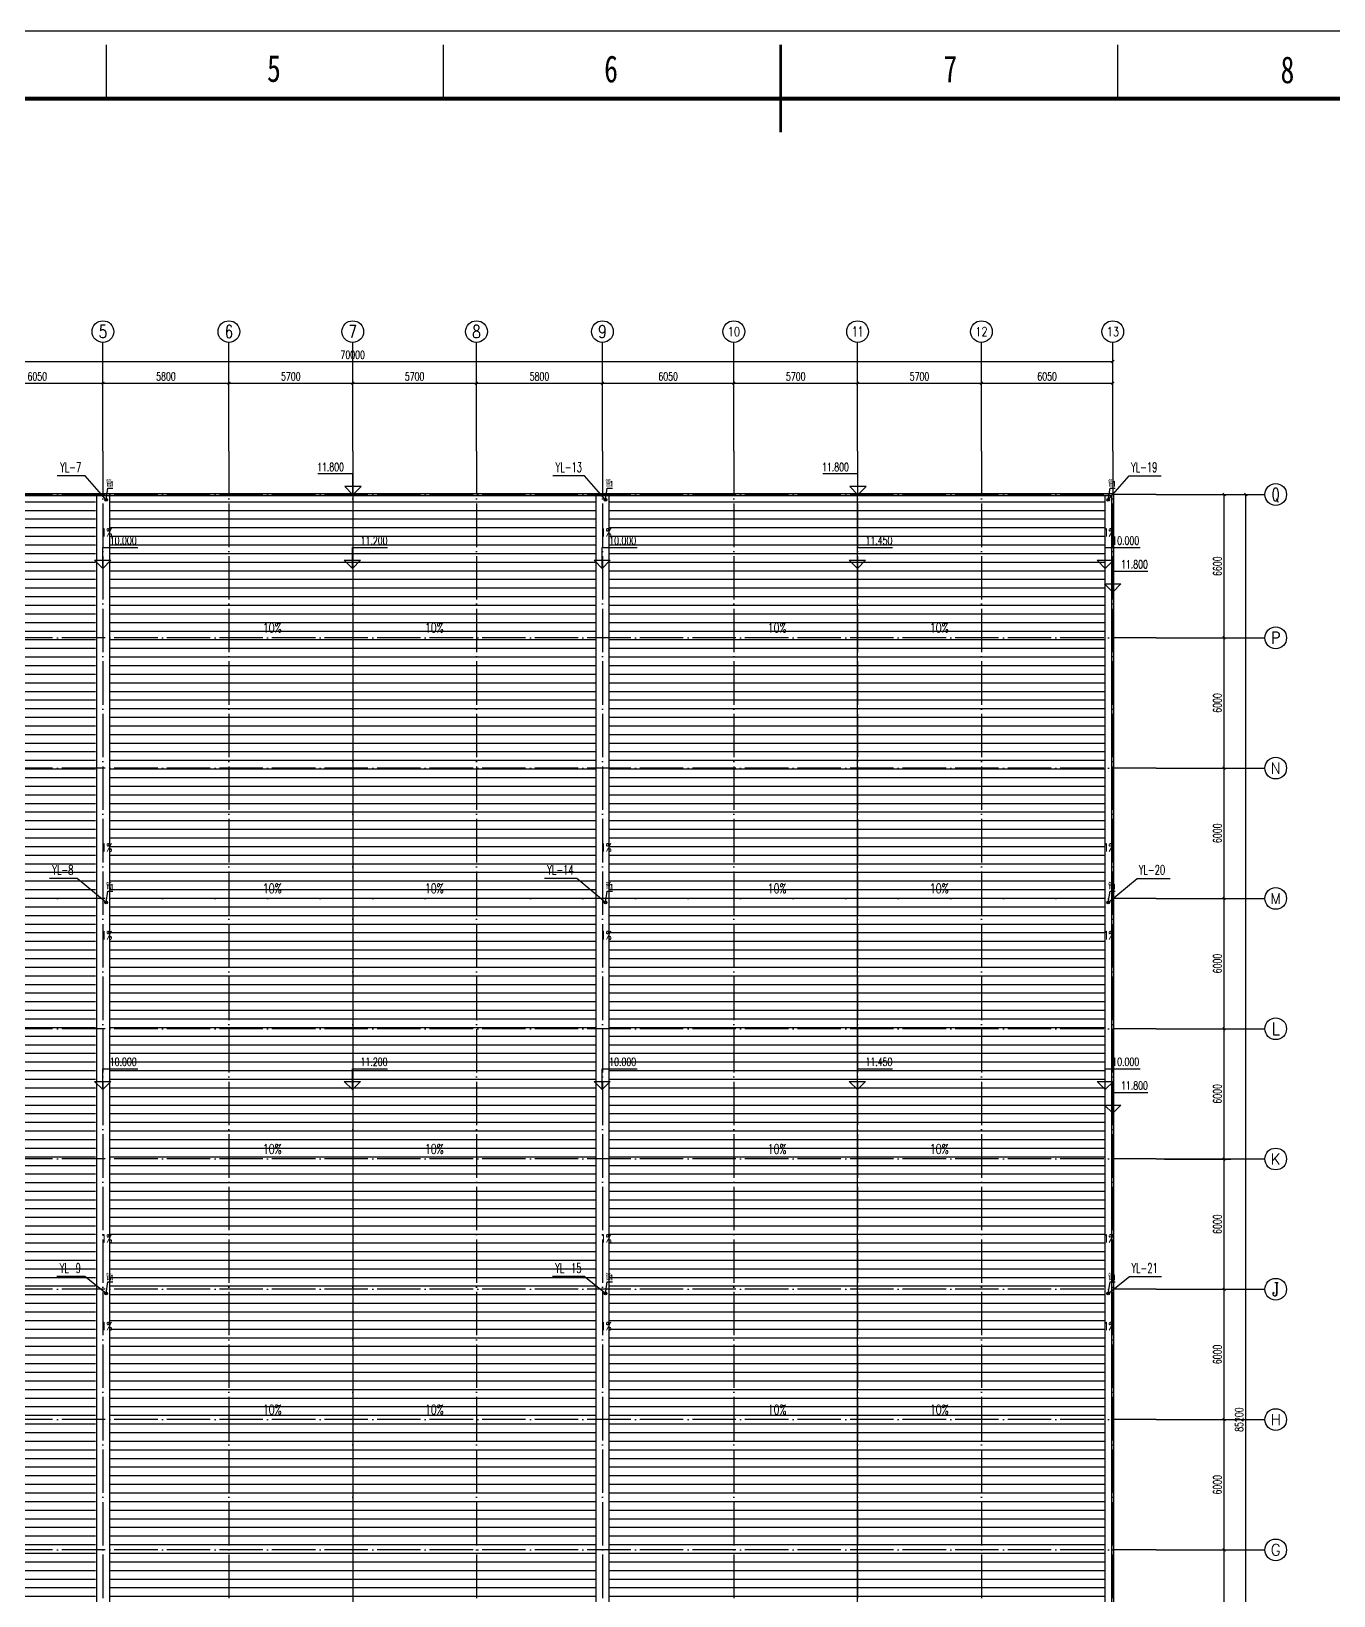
# Model space of a CAD drawing. Extents: x 7651907 to 8255021, y -2490714 to -1144618.
# Drawn here: x 7893664 to 7953636, y -2430809 to -2358767 of the extents above; entities that cross this region are included whole.
import ezdxf
from ezdxf.enums import TextEntityAlignment as Align

# ---------------------------------------------------------------- set-up
doc = ezdxf.new("R2010")
doc.units = 0
doc.header["$LTSCALE"] = 1000
doc.linetypes.add('DOTE', pattern=[2.42, 2, -0.2, 0.02, -0.2])
doc.layers.get('0').update_dxf_attribs({"linetype": 'CONTINUOUS'})
doc.layers.get('Defpoints').update_dxf_attribs({"linetype": 'CONTINUOUS'})
for name, color, linetype in [('001-墙体', 30, 'CONTINUOUS'), ('001-文字', 11, 'CONTINUOUS'), ('001-标注3', 3, 'CONTINUOUS'), ('AXIS', 3, 'CONTINUOUS'), ('AXIS_TEXT', 7, 'CONTINUOUS'), ('DIM_ELEV', 3, 'CONTINUOUS'), ('DIM_SYMB', 3, 'CONTINUOUS'), ('DIM_雨水', 3, 'CONTINUOUS'), ('DOTE', 8, 'DOTE'), ('PUB_HATCH', 8, 'CONTINUOUS'), ('PUB_TEXT', 7, 'CONTINUOUS'), ('TWT_TEXT', 7, 'CONTINUOUS'), ('VPIPE-雨水', 4, 'TG_Y')]:
    doc.layers.add(name, color=color, linetype=linetype)
doc.styles.add('_TCH_AXIS', font='COMPLEX', dxfattribs={"bigfont": 'GBCBIG'})
doc.styles.add('_TCH_DIM', font='SIMPLEX', dxfattribs={"bigfont": 'GBCBIG'})
doc.styles.add('_TCH_DIM_T3', font='SIMPLEX', dxfattribs={"width": 0.705882, "bigfont": 'GBCBIG'})
doc.styles.add('_TWT_SERIAL', font='COMPLEX', dxfattribs={"width": 0.8, "height": 3.5, "bigfont": 'HZTXT'})
doc.styles.add('COMPLEX', font='COMPLEX')
doc.styles.add('TG_LINETYPE', font='SIMPLEX', dxfattribs={"width": 0.8, "height": 3, "bigfont": 'HZTXT'})
doc.styles.add('图框字体', font='simhei.ttf')
doc.linetypes.add('TG_Y', pattern='A,2,-0.3,["Y",TG_LINETYPE,S=0.1,R=0,X=-0.23,Y=-0.15],0', length=2.3)
doc.dimstyles.new('_TCH_ARCH&&125', dxfattribs={"dimtxt": 371.875, "dimasz": 125, "dimexe": 312.5, "dimexo": 375, "dimgap": 125, "dimtad": 1, "dimdec": 0, "dimzin": 0, "dimdsep": 46, "dimtxsty": '_TCH_DIM_T3', "dimblk": 'ARCHTICK', "dimcen": 0.09, "dimclrt": 7, "dimazin": 2, "dimtfac": 1, "dimtdec": 0, "dimtix": 1, "dimtmove": 2, "dimatfit": 3, "dimfxl": 0, "dimtolj": 1, "dimtzin": 0, "dimarcsym": 0})
pattern_1 = [(180, (498745.12, 319906.42), (-9e-14, -396.875), [])]
pattern_2 = [(180, (510795.12, 319906.42), (-9e-14, -396.875), [])]
pattern_3 = [(45, (0, 53.85), (-106.0660596, 106.0660596), []), (45, (52.16, 0), (-106.0660596, 106.0660596), [59.21055, -33.8346])]

# ---------------------------------------------------------------- blocks, each defined once
blk = doc.blocks.new('gdsgsgsg')
at = {"layer": '001-标注3'}
for p, q in [((7725398, -1298843), (7725477, -1298311)), ((7725477, -1298311), (7725712, -1298311)), ((7725398, -1317393), (7725477, -1316861)), ((7725477, -1316861), (7725712, -1316861)), ((7725398, -1335393), (7725477, -1334861)), ((7725477, -1334861), (7725712, -1334861))]:
    blk.add_line(p, q, dxfattribs=at)
at = {"layer": '001-标注3', "const_width": 10.7}
for points in [[(7725398, -1298849, 1), (7725399, -1298838, 1)], [(7725398, -1317399, 1), (7725399, -1317388, 1)], [(7725398, -1335399, 1), (7725399, -1335388, 1)]]:
    blk.add_lwpolyline(points, format="xyb", close=True, dxfattribs=at)
at = {"layer": 'DIM_SYMB'}
for points in [[(7725398, -1300161, 0, 0, 0), (7725398, -1299433, 100, 0, 0), (7725398, -1299058, 0, 0, 0)], [(7725399, -1315044, 0, 0, 0), (7725399, -1315772, 100, 0, 0), (7725399, -1316147, 0, 0, 0)], [(7725398, -1318711, 0, 0, 0), (7725398, -1317983, 100, 0, 0), (7725398, -1317608, 0, 0, 0)], [(7725399, -1333044, 0, 0, 0), (7725399, -1333772, 100, 0, 0), (7725399, -1334147, 0, 0, 0)], [(7725398, -1336711, 0, 0, 0), (7725398, -1335983, 100, 0, 0), (7725398, -1335608, 0, 0, 0)]]:
    blk.add_lwpolyline(points, format="xyseb", dxfattribs=at)
at = {"layer": 'VPIPE-雨水'}
for centre in [(7725398, -1298838), (7725398, -1317388), (7725398, -1335388)]:
    blk.add_circle(centre, 50, dxfattribs=at)
at = {"layer": '001-文字', "style": '_TCH_DIM'}
for p in [(7725392, -1298227), (7725392, -1316777), (7725392, -1334777)]:
    blk.add_text('管', height=270, dxfattribs=at).set_placement(p)
at = {"layer": '001-文字', "style": '_TCH_DIM', "width": 0.705882}
for p in [(7725588, -1298227), (7725588, -1316777), (7725588, -1334777)]:
    blk.add_text('1', height=238, dxfattribs=at).set_placement(p)
at = {"layer": 'PUB_TEXT', "style": '_TCH_DIM', "width": 0.705882}
for p in [(7725185, -1300533), (7725187, -1315044), (7725185, -1319083), (7725187, -1333044), (7725185, -1337083)]:
    blk.add_text('1%', height=371.9, dxfattribs=at).set_placement(p)
blk = doc.blocks.new('_AXISO')
blk.add_circle((0, 0), 0.5)
at = {"layer": 'AXIS_TEXT', "style": 'COMPLEX', "width": 1.041667}
blk.add_attdef('A', text='', height=0.56, dxfattribs=at).set_placement((-0.25, -0.28), (0.25, -0.28), align=Align.FIT)
blk = doc.blocks.new('_ArchTick')
at = {"color": 0, "linetype": 'ByBlock', "const_width": 0.4}
blk.add_lwpolyline([(-0.5, -0.5), (0.5, 0.5)], dxfattribs=at)
blk = doc.blocks.new('*D581')
at = {"layer": 'AXIS', "color": 0, "lineweight": -2}
for p, q in [((8223951, -976317), (8223951, -972254)), ((8223951, -972567), (8293951, -972567)), ((8293951, -976317), (8293951, -972254))]:
    blk.add_line(p, q, dxfattribs=at)
at = {"layer": 'Defpoints', "color": 0}
for p in [(8293951, -972567), (8223951, -976692), (8293951, -976692)]:
    blk.add_point(p, dxfattribs=at)
at = {"layer": 'AXIS', "color": 0, "lineweight": -2, "xscale": 125, "yscale": 125, "zscale": 125, "rotation": 180}
blk.add_blockref('_ArchTick', (8223951, -972567), dxfattribs=at)
at = {"layer": 'AXIS', "color": 0, "lineweight": -2, "xscale": 125, "yscale": 125, "zscale": 125}
blk.add_blockref('_ArchTick', (8293951, -972567), dxfattribs=at)
at = {"layer": 'AXIS', "color": 7, "insert": (8258951, -972256), "char_height": 371.9, "attachment_point": 5, "style": '_TCH_DIM_T3'}
blk.add_mtext('\\A1;70000', dxfattribs=at)
blk = doc.blocks.new('*D585')
at = {"layer": 'AXIS', "color": 0, "lineweight": -2}
for p, q in [((8241401, -976317), (8241401, -973254)), ((8247451, -976317), (8247451, -973254)), ((8241401, -973567), (8247451, -973567))]:
    blk.add_line(p, q, dxfattribs=at)
at = {"layer": 'Defpoints', "color": 0}
for p in [(8247451, -973567), (8241401, -976692), (8247451, -976692)]:
    blk.add_point(p, dxfattribs=at)
at = {"layer": 'AXIS', "color": 0, "lineweight": -2, "xscale": 125, "yscale": 125, "zscale": 125, "rotation": 180}
blk.add_blockref('_ArchTick', (8241401, -973567), dxfattribs=at)
at = {"layer": 'AXIS', "color": 0, "lineweight": -2, "xscale": 125, "yscale": 125, "zscale": 125}
blk.add_blockref('_ArchTick', (8247451, -973567), dxfattribs=at)
at = {"layer": 'AXIS', "color": 7, "insert": (8244426, -973256), "char_height": 371.9, "attachment_point": 5, "style": '_TCH_DIM_T3'}
blk.add_mtext('\\A1;6050', dxfattribs=at)
blk = doc.blocks.new('*D586')
at = {"layer": 'AXIS', "color": 0, "lineweight": -2}
for p, q in [((8247451, -976317), (8247451, -973254)), ((8253251, -976317), (8253251, -973254)), ((8247451, -973567), (8253251, -973567))]:
    blk.add_line(p, q, dxfattribs=at)
at = {"layer": 'Defpoints', "color": 0}
for p in [(8253251, -973567), (8247451, -976692), (8253251, -976692)]:
    blk.add_point(p, dxfattribs=at)
at = {"layer": 'AXIS', "color": 0, "lineweight": -2, "xscale": 125, "yscale": 125, "zscale": 125, "rotation": 180}
blk.add_blockref('_ArchTick', (8247451, -973567), dxfattribs=at)
at = {"layer": 'AXIS', "color": 0, "lineweight": -2, "xscale": 125, "yscale": 125, "zscale": 125}
blk.add_blockref('_ArchTick', (8253251, -973567), dxfattribs=at)
at = {"layer": 'AXIS', "color": 7, "insert": (8250351, -973256), "char_height": 371.9, "attachment_point": 5, "style": '_TCH_DIM_T3'}
blk.add_mtext('\\A1;5800', dxfattribs=at)
blk = doc.blocks.new('*D587')
at = {"layer": 'AXIS', "color": 0, "lineweight": -2}
for p, q in [((8253251, -976317), (8253251, -973254)), ((8258951, -976317), (8258951, -973254)), ((8253251, -973567), (8258951, -973567))]:
    blk.add_line(p, q, dxfattribs=at)
at = {"layer": 'Defpoints', "color": 0}
for p in [(8258951, -973567), (8253251, -976692), (8258951, -976692)]:
    blk.add_point(p, dxfattribs=at)
at = {"layer": 'AXIS', "color": 0, "lineweight": -2, "xscale": 125, "yscale": 125, "zscale": 125, "rotation": 180}
blk.add_blockref('_ArchTick', (8253251, -973567), dxfattribs=at)
at = {"layer": 'AXIS', "color": 0, "lineweight": -2, "xscale": 125, "yscale": 125, "zscale": 125}
blk.add_blockref('_ArchTick', (8258951, -973567), dxfattribs=at)
at = {"layer": 'AXIS', "color": 7, "insert": (8256101, -973256), "char_height": 371.9, "attachment_point": 5, "style": '_TCH_DIM_T3'}
blk.add_mtext('\\A1;5700', dxfattribs=at)
blk = doc.blocks.new('*D588')
at = {"layer": 'AXIS', "color": 0, "lineweight": -2}
for p, q in [((8258951, -976317), (8258951, -973254)), ((8264651, -976317), (8264651, -973254)), ((8258951, -973567), (8264651, -973567))]:
    blk.add_line(p, q, dxfattribs=at)
at = {"layer": 'Defpoints', "color": 0}
for p in [(8264651, -973567), (8258951, -976692), (8264651, -976692)]:
    blk.add_point(p, dxfattribs=at)
at = {"layer": 'AXIS', "color": 0, "lineweight": -2, "xscale": 125, "yscale": 125, "zscale": 125, "rotation": 180}
blk.add_blockref('_ArchTick', (8258951, -973567), dxfattribs=at)
at = {"layer": 'AXIS', "color": 0, "lineweight": -2, "xscale": 125, "yscale": 125, "zscale": 125}
blk.add_blockref('_ArchTick', (8264651, -973567), dxfattribs=at)
at = {"layer": 'AXIS', "color": 7, "insert": (8261801, -973256), "char_height": 371.9, "attachment_point": 5, "style": '_TCH_DIM_T3'}
blk.add_mtext('\\A1;5700', dxfattribs=at)
blk = doc.blocks.new('*D589')
at = {"layer": 'AXIS', "color": 0, "lineweight": -2}
for p, q in [((8264651, -976317), (8264651, -973254)), ((8270451, -976317), (8270451, -973254)), ((8264651, -973567), (8270451, -973567))]:
    blk.add_line(p, q, dxfattribs=at)
at = {"layer": 'Defpoints', "color": 0}
for p in [(8270451, -973567), (8264651, -976692), (8270451, -976692)]:
    blk.add_point(p, dxfattribs=at)
at = {"layer": 'AXIS', "color": 0, "lineweight": -2, "xscale": 125, "yscale": 125, "zscale": 125, "rotation": 180}
blk.add_blockref('_ArchTick', (8264651, -973567), dxfattribs=at)
at = {"layer": 'AXIS', "color": 0, "lineweight": -2, "xscale": 125, "yscale": 125, "zscale": 125}
blk.add_blockref('_ArchTick', (8270451, -973567), dxfattribs=at)
at = {"layer": 'AXIS', "color": 7, "insert": (8267551, -973256), "char_height": 371.9, "attachment_point": 5, "style": '_TCH_DIM_T3'}
blk.add_mtext('\\A1;5800', dxfattribs=at)
blk = doc.blocks.new('*D590')
at = {"layer": 'AXIS', "color": 0, "lineweight": -2}
for p, q in [((8270451, -976317), (8270451, -973254)), ((8276501, -976317), (8276501, -973254)), ((8270451, -973567), (8276501, -973567))]:
    blk.add_line(p, q, dxfattribs=at)
at = {"layer": 'Defpoints', "color": 0}
for p in [(8276501, -973567), (8270451, -976692), (8276501, -976692)]:
    blk.add_point(p, dxfattribs=at)
at = {"layer": 'AXIS', "color": 0, "lineweight": -2, "xscale": 125, "yscale": 125, "zscale": 125, "rotation": 180}
blk.add_blockref('_ArchTick', (8270451, -973567), dxfattribs=at)
at = {"layer": 'AXIS', "color": 0, "lineweight": -2, "xscale": 125, "yscale": 125, "zscale": 125}
blk.add_blockref('_ArchTick', (8276501, -973567), dxfattribs=at)
at = {"layer": 'AXIS', "color": 7, "insert": (8273476, -973256), "char_height": 371.9, "attachment_point": 5, "style": '_TCH_DIM_T3'}
blk.add_mtext('\\A1;6050', dxfattribs=at)
blk = doc.blocks.new('*D591')
at = {"layer": 'AXIS', "color": 0, "lineweight": -2}
for p, q in [((8276501, -976317), (8276501, -973254)), ((8282201, -976317), (8282201, -973254)), ((8276501, -973567), (8282201, -973567))]:
    blk.add_line(p, q, dxfattribs=at)
at = {"layer": 'Defpoints', "color": 0}
for p in [(8282201, -973567), (8276501, -976692), (8282201, -976692)]:
    blk.add_point(p, dxfattribs=at)
at = {"layer": 'AXIS', "color": 0, "lineweight": -2, "xscale": 125, "yscale": 125, "zscale": 125, "rotation": 180}
blk.add_blockref('_ArchTick', (8276501, -973567), dxfattribs=at)
at = {"layer": 'AXIS', "color": 0, "lineweight": -2, "xscale": 125, "yscale": 125, "zscale": 125}
blk.add_blockref('_ArchTick', (8282201, -973567), dxfattribs=at)
at = {"layer": 'AXIS', "color": 7, "insert": (8279351, -973256), "char_height": 371.9, "attachment_point": 5, "style": '_TCH_DIM_T3'}
blk.add_mtext('\\A1;5700', dxfattribs=at)
blk = doc.blocks.new('*D592')
at = {"layer": 'AXIS', "color": 0, "lineweight": -2}
for p, q in [((8282201, -976317), (8282201, -973254)), ((8287901, -976317), (8287901, -973254)), ((8282201, -973567), (8287901, -973567))]:
    blk.add_line(p, q, dxfattribs=at)
at = {"layer": 'Defpoints', "color": 0}
for p in [(8287901, -973567), (8282201, -976692), (8287901, -976692)]:
    blk.add_point(p, dxfattribs=at)
at = {"layer": 'AXIS', "color": 0, "lineweight": -2, "xscale": 125, "yscale": 125, "zscale": 125, "rotation": 180}
blk.add_blockref('_ArchTick', (8282201, -973567), dxfattribs=at)
at = {"layer": 'AXIS', "color": 0, "lineweight": -2, "xscale": 125, "yscale": 125, "zscale": 125}
blk.add_blockref('_ArchTick', (8287901, -973567), dxfattribs=at)
at = {"layer": 'AXIS', "color": 7, "insert": (8285051, -973256), "char_height": 371.9, "attachment_point": 5, "style": '_TCH_DIM_T3'}
blk.add_mtext('\\A1;5700', dxfattribs=at)
blk = doc.blocks.new('*D593')
at = {"layer": 'AXIS', "color": 0, "lineweight": -2}
for p, q in [((8287901, -976317), (8287901, -973254)), ((8293951, -976317), (8293951, -973254)), ((8287901, -973567), (8293951, -973567))]:
    blk.add_line(p, q, dxfattribs=at)
at = {"layer": 'Defpoints', "color": 0}
for p in [(8293951, -973567), (8287901, -976692), (8293951, -976692)]:
    blk.add_point(p, dxfattribs=at)
at = {"layer": 'AXIS', "color": 0, "lineweight": -2, "xscale": 125, "yscale": 125, "zscale": 125, "rotation": 180}
blk.add_blockref('_ArchTick', (8287901, -973567), dxfattribs=at)
at = {"layer": 'AXIS', "color": 0, "lineweight": -2, "xscale": 125, "yscale": 125, "zscale": 125}
blk.add_blockref('_ArchTick', (8293951, -973567), dxfattribs=at)
at = {"layer": 'AXIS', "color": 7, "insert": (8290926, -973256), "char_height": 371.9, "attachment_point": 5, "style": '_TCH_DIM_T3'}
blk.add_mtext('\\A1;6050', dxfattribs=at)
blk = doc.blocks.new('*D607')
at = {"layer": 'AXIS', "color": 0, "lineweight": -2}
for p, q in [((8296326, -978692), (8300388, -978692)), ((8300076, -1063892), (8300076, -978692)), ((8296326, -1063892), (8300388, -1063892))]:
    blk.add_line(p, q, dxfattribs=at)
at = {"layer": 'Defpoints', "color": 0}
for p in [(8295951, -978692), (8300076, -978692), (8295951, -1063892)]:
    blk.add_point(p, dxfattribs=at)
at = {"layer": 'AXIS', "color": 0, "lineweight": -2, "xscale": 125, "yscale": 125, "zscale": 125}
for p, rotation in [((8300076, -978692), 90), ((8300076, -1063892), 270)]:
    blk.add_blockref('_ArchTick', p, dxfattribs=dict(at, rotation=rotation))
at = {"layer": 'AXIS', "color": 7, "insert": (8299765, -1021292), "char_height": 371.9, "attachment_point": 5, "rotation": 90, "style": '_TCH_DIM_T3'}
blk.add_mtext('\\A1;85200', dxfattribs=at)
blk = doc.blocks.new('*D613')
at = {"layer": 'AXIS', "color": 0, "lineweight": -2}
for p, q in [((8296326, -1027292), (8299388, -1027292)), ((8299076, -1033292), (8299076, -1027292)), ((8296326, -1033292), (8299388, -1033292))]:
    blk.add_line(p, q, dxfattribs=at)
at = {"layer": 'Defpoints', "color": 0}
for p in [(8295951, -1027292), (8299076, -1027292), (8295951, -1033292)]:
    blk.add_point(p, dxfattribs=at)
at = {"layer": 'AXIS', "color": 0, "lineweight": -2, "xscale": 125, "yscale": 125, "zscale": 125}
for p, rotation in [((8299076, -1027292), 90), ((8299076, -1033292), 270)]:
    blk.add_blockref('_ArchTick', p, dxfattribs=dict(at, rotation=rotation))
at = {"layer": 'AXIS', "color": 7, "insert": (8298765, -1030292), "char_height": 371.9, "attachment_point": 5, "rotation": 90, "style": '_TCH_DIM_T3'}
blk.add_mtext('\\A1;6000', dxfattribs=at)
blk = doc.blocks.new('*D614')
at = {"layer": 'AXIS', "color": 0, "lineweight": -2}
for p, q in [((8296326, -1021292), (8299388, -1021292)), ((8299076, -1027292), (8299076, -1021292)), ((8296326, -1027292), (8299388, -1027292))]:
    blk.add_line(p, q, dxfattribs=at)
at = {"layer": 'Defpoints', "color": 0}
for p in [(8295951, -1021292), (8299076, -1021292), (8295951, -1027292)]:
    blk.add_point(p, dxfattribs=at)
at = {"layer": 'AXIS', "color": 0, "lineweight": -2, "xscale": 125, "yscale": 125, "zscale": 125}
for p, rotation in [((8299076, -1021292), 90), ((8299076, -1027292), 270)]:
    blk.add_blockref('_ArchTick', p, dxfattribs=dict(at, rotation=rotation))
at = {"layer": 'AXIS', "color": 7, "insert": (8298765, -1024292), "char_height": 371.9, "attachment_point": 5, "rotation": 90, "style": '_TCH_DIM_T3'}
blk.add_mtext('\\A1;6000', dxfattribs=at)
blk = doc.blocks.new('*D615')
at = {"layer": 'AXIS', "color": 0, "lineweight": -2}
for p, q in [((8296326, -1015292), (8299388, -1015292)), ((8299076, -1021292), (8299076, -1015292)), ((8296326, -1021292), (8299388, -1021292))]:
    blk.add_line(p, q, dxfattribs=at)
at = {"layer": 'Defpoints', "color": 0}
for p in [(8295951, -1015292), (8299076, -1015292), (8295951, -1021292)]:
    blk.add_point(p, dxfattribs=at)
at = {"layer": 'AXIS', "color": 0, "lineweight": -2, "xscale": 125, "yscale": 125, "zscale": 125}
for p, rotation in [((8299076, -1015292), 90), ((8299076, -1021292), 270)]:
    blk.add_blockref('_ArchTick', p, dxfattribs=dict(at, rotation=rotation))
at = {"layer": 'AXIS', "color": 7, "insert": (8298765, -1018292), "char_height": 371.9, "attachment_point": 5, "rotation": 90, "style": '_TCH_DIM_T3'}
blk.add_mtext('\\A1;6000', dxfattribs=at)
blk = doc.blocks.new('*D616')
at = {"layer": 'AXIS', "color": 0, "lineweight": -2}
for p, q in [((8296326, -1009292), (8299388, -1009292)), ((8299076, -1015292), (8299076, -1009292)), ((8296326, -1015292), (8299388, -1015292))]:
    blk.add_line(p, q, dxfattribs=at)
at = {"layer": 'Defpoints', "color": 0}
for p in [(8295951, -1009292), (8299076, -1009292), (8295951, -1015292)]:
    blk.add_point(p, dxfattribs=at)
at = {"layer": 'AXIS', "color": 0, "lineweight": -2, "xscale": 125, "yscale": 125, "zscale": 125}
for p, rotation in [((8299076, -1009292), 90), ((8299076, -1015292), 270)]:
    blk.add_blockref('_ArchTick', p, dxfattribs=dict(at, rotation=rotation))
at = {"layer": 'AXIS', "color": 7, "insert": (8298765, -1012292), "char_height": 371.9, "attachment_point": 5, "rotation": 90, "style": '_TCH_DIM_T3'}
blk.add_mtext('\\A1;6000', dxfattribs=at)
blk = doc.blocks.new('*D617')
at = {"layer": 'AXIS', "color": 0, "lineweight": -2}
for p, q in [((8296326, -1003292), (8299388, -1003292)), ((8299076, -1009292), (8299076, -1003292)), ((8296326, -1009292), (8299388, -1009292))]:
    blk.add_line(p, q, dxfattribs=at)
at = {"layer": 'Defpoints', "color": 0}
for p in [(8295951, -1003292), (8299076, -1003292), (8295951, -1009292)]:
    blk.add_point(p, dxfattribs=at)
at = {"layer": 'AXIS', "color": 0, "lineweight": -2, "xscale": 125, "yscale": 125, "zscale": 125}
for p, rotation in [((8299076, -1003292), 90), ((8299076, -1009292), 270)]:
    blk.add_blockref('_ArchTick', p, dxfattribs=dict(at, rotation=rotation))
at = {"layer": 'AXIS', "color": 7, "insert": (8298765, -1006292), "char_height": 371.9, "attachment_point": 5, "rotation": 90, "style": '_TCH_DIM_T3'}
blk.add_mtext('\\A1;6000', dxfattribs=at)
blk = doc.blocks.new('*D618')
at = {"layer": 'AXIS', "color": 0, "lineweight": -2}
for p, q in [((8296326, -997292), (8299388, -997292)), ((8299076, -1003292), (8299076, -997292)), ((8296326, -1003292), (8299388, -1003292))]:
    blk.add_line(p, q, dxfattribs=at)
at = {"layer": 'Defpoints', "color": 0}
for p in [(8295951, -997292), (8299076, -997292), (8295951, -1003292)]:
    blk.add_point(p, dxfattribs=at)
at = {"layer": 'AXIS', "color": 0, "lineweight": -2, "xscale": 125, "yscale": 125, "zscale": 125}
for p, rotation in [((8299076, -997292), 90), ((8299076, -1003292), 270)]:
    blk.add_blockref('_ArchTick', p, dxfattribs=dict(at, rotation=rotation))
at = {"layer": 'AXIS', "color": 7, "insert": (8298765, -1000292), "char_height": 371.9, "attachment_point": 5, "rotation": 90, "style": '_TCH_DIM_T3'}
blk.add_mtext('\\A1;6000', dxfattribs=at)
blk = doc.blocks.new('*D619')
at = {"layer": 'AXIS', "color": 0, "lineweight": -2}
for p, q in [((8296326, -991292), (8299388, -991292)), ((8299076, -997292), (8299076, -991292)), ((8296326, -997292), (8299388, -997292))]:
    blk.add_line(p, q, dxfattribs=at)
at = {"layer": 'Defpoints', "color": 0}
for p in [(8295951, -991292), (8299076, -991292), (8295951, -997292)]:
    blk.add_point(p, dxfattribs=at)
at = {"layer": 'AXIS', "color": 0, "lineweight": -2, "xscale": 125, "yscale": 125, "zscale": 125}
for p, rotation in [((8299076, -991292), 90), ((8299076, -997292), 270)]:
    blk.add_blockref('_ArchTick', p, dxfattribs=dict(at, rotation=rotation))
at = {"layer": 'AXIS', "color": 7, "insert": (8298765, -994292), "char_height": 371.9, "attachment_point": 5, "rotation": 90, "style": '_TCH_DIM_T3'}
blk.add_mtext('\\A1;6000', dxfattribs=at)
blk = doc.blocks.new('*D620')
at = {"layer": 'AXIS', "color": 0, "lineweight": -2}
for p, q in [((8296326, -985292), (8299388, -985292)), ((8299076, -991292), (8299076, -985292)), ((8296326, -991292), (8299388, -991292))]:
    blk.add_line(p, q, dxfattribs=at)
at = {"layer": 'Defpoints', "color": 0}
for p in [(8295951, -985292), (8299076, -985292), (8295951, -991292)]:
    blk.add_point(p, dxfattribs=at)
at = {"layer": 'AXIS', "color": 0, "lineweight": -2, "xscale": 125, "yscale": 125, "zscale": 125}
for p, rotation in [((8299076, -985292), 90), ((8299076, -991292), 270)]:
    blk.add_blockref('_ArchTick', p, dxfattribs=dict(at, rotation=rotation))
at = {"layer": 'AXIS', "color": 7, "insert": (8298765, -988292), "char_height": 371.9, "attachment_point": 5, "rotation": 90, "style": '_TCH_DIM_T3'}
blk.add_mtext('\\A1;6000', dxfattribs=at)
blk = doc.blocks.new('*D621')
at = {"layer": 'AXIS', "color": 0, "lineweight": -2}
for p, q in [((8296326, -978692), (8299388, -978692)), ((8299076, -985292), (8299076, -978692)), ((8296326, -985292), (8299388, -985292))]:
    blk.add_line(p, q, dxfattribs=at)
at = {"layer": 'Defpoints', "color": 0}
for p in [(8295951, -978692), (8299076, -978692), (8295951, -985292)]:
    blk.add_point(p, dxfattribs=at)
at = {"layer": 'AXIS', "color": 0, "lineweight": -2, "xscale": 125, "yscale": 125, "zscale": 125}
for p, rotation in [((8299076, -978692), 90), ((8299076, -985292), 270)]:
    blk.add_blockref('_ArchTick', p, dxfattribs=dict(at, rotation=rotation))
at = {"layer": 'AXIS', "color": 7, "insert": (8298765, -981992), "char_height": 371.9, "attachment_point": 5, "rotation": 90, "style": '_TCH_DIM_T3'}
blk.add_mtext('\\A1;6600', dxfattribs=at)
blk = doc.blocks.new('A2-H')
at = {"color": 0}
for p, q in [((204.5, 410), (204.5, 418)), ((254.5, 410), (254.5, 418)), ((354.5, 410), (354.5, 418))]:
    blk.add_line(p, q, dxfattribs=at)
blk.add_lwpolyline([(0, 0), (594, 0), (594, 420), (0, 420)], close=True, dxfattribs=at)
at = {"color": 0, "const_width": 0.4}
blk.add_lwpolyline([(304.5, 405), (304.5, 418)], dxfattribs=at)
at = {"color": 0, "const_width": 0.6}
blk.add_lwpolyline([(25, 10), (584, 10), (584, 410), (25, 410)], close=True, dxfattribs=at)
at = {"style": '图框字体', "width": 0.75}
for s, p in [('5', (228.32, 412.49)), ('6', (278.32, 412.42)), ('7', (328.64, 412.42)), ('8', (378.64, 412.29))]:
    blk.add_text(s, height=4, dxfattribs=at).set_placement(p)
blk = doc.blocks.new('5d6asd56a65d56d56qwe655q665eq')
h = blk.add_hatch()
h.set_pattern_fill('ANSI31', color=0, scale=250, angle=135)
h.set_pattern_definition(pattern_1)
h.paths.add_polyline_path([(8247100.6, -978741.6), (8235725.6, -978741.6), (8235725.6, -1063841.6), (8247100.6, -1063841.6)])
h = blk.add_hatch()
h.set_pattern_fill('ANSI31', color=0, scale=250, angle=135)
h.set_pattern_definition(pattern_2)
h.paths.add_polyline_path([(8258950.6, -1063841.6), (8258950.6, -978741.6), (8247750.6, -978741.6), (8247750.6, -1063841.6)])
h = blk.add_hatch()
h.set_pattern_fill('ANSI31', color=0, scale=250, angle=135)
h.set_pattern_definition(pattern_2)
h.paths.add_polyline_path([(8258950.6, -1063841.6), (8258950.6, -978741.6), (8270150.6, -978741.6), (8270150.6, -1063841.6)])
h = blk.add_hatch()
h.set_pattern_fill('ANSI31', color=0, scale=250, angle=135)
h.set_pattern_definition(pattern_1)
h.paths.add_polyline_path([(8270750.6, -978741.6), (8282175.6, -978741.6), (8282175.6, -1063841.6), (8270750.6, -1063841.6)])
h = blk.add_hatch()
h.set_pattern_fill('ANSI31', color=0, scale=250, angle=135)
h.set_pattern_definition(pattern_1)
h.paths.add_polyline_path([(8293600.6, -978741.6), (8282175.6, -978741.6), (8282175.6, -1063841.6), (8293600.6, -1063841.6)])
at = {"layer": 'PUB_HATCH'}
h = blk.add_hatch(dxfattribs=at)
h.set_pattern_fill('天然石材', color=256, scale=30, style=0)
h.set_pattern_definition(pattern_3)
h.paths.add_polyline_path([(8223900.6, -978641.6), (8224000.6, -978741.6), (8293900.6, -978741.6), (8294000.6, -978641.6)])
h = blk.add_hatch(dxfattribs=at)
h.set_pattern_fill('天然石材', color=256, scale=30, style=0)
h.set_pattern_definition(pattern_3)
h.paths.add_polyline_path([(8293900.6, -1063841.6), (8294000.6, -1063941.6), (8294000.6, -978641.6), (8293900.6, -978741.6)])
at = {"color": 0, "ltscale": 100}
for p, q in [((8247150.6, -978741.6), (8247150.6, -1063841.6)), ((8247750.6, -978741.6), (8247750.6, -1063841.6)), ((8270150.6, -978741.6), (8270150.6, -1063841.6)), ((8270750.6, -978741.6), (8270750.6, -1063841.6)), ((8293600.6, -1063841.6), (8293600.6, -978741.6))]:
    blk.add_line(p, q, dxfattribs=at)
for points in [[(8258950.6, -978741.6), (8258950.6, -1063841.6)], [(8282175.6, -978741.6), (8282175.6, -1063841.6)]]:
    blk.add_lwpolyline(points, dxfattribs=at)
at = {"layer": '001-墙体', "color": 0}
for p, q in [((8223900.6, -978641.6), (8294000.6, -978641.6)), ((8224000.6, -978741.6), (8293900.6, -978741.6)), ((8293900.6, -1063841.6), (8293900.6, -978741.6)), ((8294000.6, -1063941.6), (8294000.6, -978641.6))]:
    blk.add_line(p, q, dxfattribs=at)
at = {"layer": 'AXIS', "color": 0}
for p, q in [((8247450.6, -976691.6), (8247450.6, -971691.6)), ((8253250.6, -976691.6), (8253250.6, -971691.6)), ((8258950.6, -976691.6), (8258950.6, -971691.6)), ((8264650.6, -976691.6), (8264650.6, -971691.6)), ((8270450.6, -976691.6), (8270450.6, -971691.6)), ((8276500.6, -976691.6), (8276500.6, -971691.6)), ((8282200.6, -976691.6), (8282200.6, -971691.6)), ((8287900.6, -976691.6), (8287900.6, -971691.6)), ((8293950.6, -976691.6), (8293950.6, -971691.6)), ((8295950.6, -978691.6), (8300950.6, -978691.6)), ((8295950.6, -985291.6), (8300950.6, -985291.6)), ((8295950.6, -991291.6), (8300950.6, -991291.6)), ((8295950.6, -997291.6), (8300950.6, -997291.6)), ((8295950.6, -1003291.6), (8300950.6, -1003291.6)), ((8295950.6, -1009291.6), (8300950.6, -1009291.6)), ((8295950.6, -1015291.6), (8300950.6, -1015291.6)), ((8295950.6, -1021291.6), (8300950.6, -1021291.6)), ((8295950.6, -1027291.6), (8300950.6, -1027291.6))]:
    blk.add_line(p, q, dxfattribs=at)
at = {"layer": 'DIM_ELEV', "color": 0}
for p, q in [((8258963.3, -977742.9), (8257348.7, -977742.9)), ((8258963.3, -978704.3), (8258588.3, -978329.3)), ((8259338.3, -978329.3), (8258588.3, -978329.3)), ((8258963.3, -978704.3), (8258963.3, -977742.9)), ((8258963.3, -978704.3), (8259338.3, -978329.3)), ((8282213.3, -977742.9), (8280598.7, -977742.9)), ((8282213.3, -978704.3), (8281838.3, -978329.3)), ((8282588.3, -978329.3), (8281838.3, -978329.3)), ((8282213.3, -978704.3), (8282213.3, -977742.9)), ((8282213.3, -978704.3), (8282588.3, -978329.3)), ((8247437.9, -982095.1), (8247437.9, -981133.7)), ((8247437.9, -981133.7), (8249052.6, -981133.7)), ((8258937.9, -982095.1), (8258937.9, -981133.7)), ((8258937.9, -981133.7), (8260552.6, -981133.7)), ((8270437.9, -982095.1), (8270437.9, -981133.7)), ((8270437.9, -981133.7), (8272052.6, -981133.7)), ((8282187.9, -982095.1), (8282187.9, -981133.7)), ((8282187.9, -981133.7), (8283802.6, -981133.7)), ((8293600.6, -982095.1), (8293600.6, -981133.7)), ((8293600.6, -981133.7), (8295215.3, -981133.7)), ((8247437.9, -982095.1), (8247062.9, -981720.1)), ((8247062.9, -981720.1), (8247812.9, -981720.1)), ((8247437.9, -982095.1), (8247812.9, -981720.1)), ((8258937.9, -982095.1), (8258562.9, -981720.1)), ((8258562.9, -981720.1), (8259312.9, -981720.1)), ((8258937.9, -982095.1), (8259312.9, -981720.1)), ((8270437.9, -982095.1), (8270062.9, -981720.1)), ((8270062.9, -981720.1), (8270812.9, -981720.1)), ((8270437.9, -982095.1), (8270812.9, -981720.1)), ((8282187.9, -982095.1), (8281812.9, -981720.1)), ((8281812.9, -981720.1), (8282562.9, -981720.1)), ((8282187.9, -982095.1), (8282562.9, -981720.1)), ((8293600.6, -982095.1), (8293225.6, -981720.1)), ((8293225.6, -981720.1), (8293975.6, -981720.1)), ((8293600.6, -982095.1), (8293975.6, -981720.1)), ((8293950.6, -983185.7), (8293950.6, -982224.3)), ((8293950.6, -982224.3), (8295565.3, -982224.3)), ((8293950.6, -983185.7), (8293575.6, -982810.7)), ((8293575.6, -982810.7), (8294325.6, -982810.7)), ((8293950.6, -983185.7), (8294325.6, -982810.7)), ((8247437.9, -1006095.1), (8247437.9, -1005133.7)), ((8247437.9, -1005133.7), (8249052.6, -1005133.7)), ((8258937.9, -1006095.1), (8258937.9, -1005133.7)), ((8258937.9, -1005133.7), (8260552.6, -1005133.7)), ((8270437.9, -1006095.1), (8270437.9, -1005133.7)), ((8270437.9, -1005133.7), (8272052.6, -1005133.7)), ((8282187.9, -1006095.1), (8282187.9, -1005133.7)), ((8282187.9, -1005133.7), (8283802.6, -1005133.7)), ((8293600.6, -1006095.1), (8293600.6, -1005133.7)), ((8293600.6, -1005133.7), (8295215.3, -1005133.7)), ((8247437.9, -1006095.1), (8247062.9, -1005720.1)), ((8247062.9, -1005720.1), (8247812.9, -1005720.1)), ((8247437.9, -1006095.1), (8247812.9, -1005720.1)), ((8258937.9, -1006095.1), (8258562.9, -1005720.1)), ((8258562.9, -1005720.1), (8259312.9, -1005720.1)), ((8258937.9, -1006095.1), (8259312.9, -1005720.1)), ((8270437.9, -1006095.1), (8270062.9, -1005720.1)), ((8270062.9, -1005720.1), (8270812.9, -1005720.1)), ((8270437.9, -1006095.1), (8270812.9, -1005720.1)), ((8282187.9, -1006095.1), (8281812.9, -1005720.1)), ((8281812.9, -1005720.1), (8282562.9, -1005720.1)), ((8282187.9, -1006095.1), (8282562.9, -1005720.1)), ((8293600.6, -1006095.1), (8293225.6, -1005720.1)), ((8293225.6, -1005720.1), (8293975.6, -1005720.1)), ((8293600.6, -1006095.1), (8293975.6, -1005720.1)), ((8293950.6, -1007185.7), (8293950.6, -1006224.3)), ((8293950.6, -1006224.3), (8295565.3, -1006224.3)), ((8293950.6, -1007185.7), (8293575.6, -1006810.7)), ((8293575.6, -1006810.7), (8294325.6, -1006810.7)), ((8293950.6, -1007185.7), (8294325.6, -1006810.7))]:
    blk.add_line(p, q, dxfattribs=at)
at = {"layer": 'DIM_SYMB', "color": 0}
for points in [[(8254655.6, -984830.7, 0, 0, 0), (8251845.6, -984830.7, 120, 0, 0), (8251395.6, -984830.7, 0, 0, 0)], [(8263245.6, -984830.7, 0, 0, 0), (8266055.6, -984830.7, 120, 0, 0), (8266505.6, -984830.7, 0, 0, 0)], [(8277905.6, -984830.7, 0, 0, 0), (8275095.6, -984830.7, 120, 0, 0), (8274645.6, -984830.7, 0, 0, 0)], [(8286495.6, -984830.7, 0, 0, 0), (8289305.6, -984830.7, 120, 0, 0), (8289755.6, -984830.7, 0, 0, 0)], [(8254655.6, -996830.7, 0, 0, 0), (8251845.6, -996830.7, 120, 0, 0), (8251395.6, -996830.7, 0, 0, 0)], [(8263245.6, -996830.7, 0, 0, 0), (8266055.6, -996830.7, 120, 0, 0), (8266505.6, -996830.7, 0, 0, 0)], [(8277905.6, -996830.7, 0, 0, 0), (8275095.6, -996830.7, 120, 0, 0), (8274645.6, -996830.7, 0, 0, 0)], [(8286495.6, -996830.7, 0, 0, 0), (8289305.6, -996830.7, 120, 0, 0), (8289755.6, -996830.7, 0, 0, 0)], [(8254655.6, -1008830.7, 0, 0, 0), (8251845.6, -1008830.7, 120, 0, 0), (8251395.6, -1008830.7, 0, 0, 0)], [(8263245.6, -1008830.7, 0, 0, 0), (8266055.6, -1008830.7, 120, 0, 0), (8266505.6, -1008830.7, 0, 0, 0)], [(8277905.6, -1008830.7, 0, 0, 0), (8275095.6, -1008830.7, 120, 0, 0), (8274645.6, -1008830.7, 0, 0, 0)], [(8286495.6, -1008830.7, 0, 0, 0), (8289305.6, -1008830.7, 120, 0, 0), (8289755.6, -1008830.7, 0, 0, 0)], [(8254655.6, -1020830.7, 0, 0, 0), (8251845.6, -1020830.7, 120, 0, 0), (8251395.6, -1020830.7, 0, 0, 0)], [(8263245.6, -1020830.7, 0, 0, 0), (8266055.6, -1020830.7, 120, 0, 0), (8266505.6, -1020830.7, 0, 0, 0)], [(8277905.6, -1020830.7, 0, 0, 0), (8275095.6, -1020830.7, 120, 0, 0), (8274645.6, -1020830.7, 0, 0, 0)], [(8286495.6, -1020830.7, 0, 0, 0), (8289305.6, -1020830.7, 120, 0, 0), (8289755.6, -1020830.7, 0, 0, 0)]]:
    blk.add_lwpolyline(points, format="xyseb", dxfattribs=at)
at = {"layer": 'DOTE', "color": 0}
for p, q in [((8247450.6, -976691.6), (8247450.6, -1065891.6)), ((8253250.6, -976691.6), (8253250.6, -1065891.6)), ((8258950.6, -976691.6), (8258950.6, -1065891.6)), ((8264650.6, -976691.6), (8264650.6, -1065891.6)), ((8270450.6, -976691.6), (8270450.6, -1065891.6)), ((8276500.6, -976691.6), (8276500.6, -1065891.6)), ((8282200.6, -976691.6), (8282200.6, -1065891.6)), ((8287900.6, -976691.6), (8287900.6, -1065891.6)), ((8293950.6, -976691.6), (8293950.6, -1065891.6)), ((8295950.6, -978691.6), (8221950.6, -978691.6)), ((8295950.6, -985291.6), (8221950.6, -985291.6)), ((8295950.6, -991291.6), (8221964.6, -991291.6)), ((8295950.6, -997291.6), (8221964.6, -997291.6)), ((8295950.6, -1003291.6), (8221950.6, -1003291.6)), ((8295950.6, -1009291.6), (8221950.6, -1009291.6)), ((8295950.6, -1015291.6), (8221950.6, -1015291.6)), ((8295950.6, -1021291.6), (8221950.6, -1021291.6)), ((8295950.6, -1027291.6), (8221950.6, -1027291.6))]:
    blk.add_line(p, q, dxfattribs=at)
at = {"color": 8}
for p in [(522195.1, 319906.4), (545195.1, 319906.4), (568345.1, 319906.4)]:
    blk.add_blockref('gdsgsgsg', p, dxfattribs=at)
at = {"layer": 'AXIS', "color": 0}
ref = blk.add_blockref('_AXISO', (8247450.6, -971191.6), dxfattribs=dict(at, xscale=1000, yscale=1000, zscale=1000))
ref.add_attrib('A', '5', dxfattribs={"layer": 'AXIS_TEXT', "color": 0, "ltscale": 100, "height": 582.4, "style": '_TCH_AXIS'}).set_placement((8247256.5, -971482.9), (8247644.8, -971482.9), align=Align.FIT)
ref = blk.add_blockref('_AXISO', (8253250.6, -971191.6), dxfattribs=dict(at, xscale=1000, yscale=1000, zscale=1000))
ref.add_attrib('A', '6', dxfattribs={"layer": 'AXIS_TEXT', "color": 0, "ltscale": 100, "height": 582.4, "style": '_TCH_AXIS'}).set_placement((8253056.5, -971482.9), (8253444.8, -971482.9), align=Align.FIT)
ref = blk.add_blockref('_AXISO', (8258950.6, -971191.6), dxfattribs=dict(at, xscale=1000, yscale=1000, zscale=1000))
ref.add_attrib('A', '7', dxfattribs={"layer": 'AXIS_TEXT', "color": 0, "ltscale": 100, "height": 582.4, "style": '_TCH_AXIS'}).set_placement((8258756.5, -971482.9), (8259144.8, -971482.9), align=Align.FIT)
ref = blk.add_blockref('_AXISO', (8264650.6, -971191.6), dxfattribs=dict(at, xscale=1000, yscale=1000, zscale=1000))
ref.add_attrib('A', '8', dxfattribs={"layer": 'AXIS_TEXT', "color": 0, "ltscale": 100, "height": 582.4, "style": '_TCH_AXIS'}).set_placement((8264456.5, -971482.9), (8264844.8, -971482.9), align=Align.FIT)
ref = blk.add_blockref('_AXISO', (8270450.6, -971191.6), dxfattribs=dict(at, xscale=1000, yscale=1000, zscale=1000))
ref.add_attrib('A', '9', dxfattribs={"layer": 'AXIS_TEXT', "color": 0, "ltscale": 100, "height": 582.4, "style": '_TCH_AXIS'}).set_placement((8270256.5, -971482.9), (8270644.8, -971482.9), align=Align.FIT)
ref = blk.add_blockref('_AXISO', (8276500.6, -971191.6), dxfattribs=dict(at, xscale=1000, yscale=1000, zscale=1000))
ref.add_attrib('A', '10', dxfattribs={"layer": 'AXIS_TEXT', "color": 0, "ltscale": 100, "height": 410.56, "style": '_TCH_AXIS'}).set_placement((8276217.2, -971396.9), (8276784.1, -971396.9), align=Align.FIT)
ref = blk.add_blockref('_AXISO', (8282200.6, -971191.6), dxfattribs=dict(at, xscale=1000, yscale=1000, zscale=1000))
ref.add_attrib('A', '11', dxfattribs={"layer": 'AXIS_TEXT', "color": 0, "ltscale": 100, "height": 460.95, "style": '_TCH_AXIS'}).set_placement((8281937.2, -971422.1), (8282464, -971422.1), align=Align.FIT)
ref = blk.add_blockref('_AXISO', (8287900.6, -971191.6), dxfattribs=dict(at, xscale=1000, yscale=1000, zscale=1000))
ref.add_attrib('A', '12', dxfattribs={"layer": 'AXIS_TEXT', "color": 0, "ltscale": 100, "height": 410.56, "style": '_TCH_AXIS'}).set_placement((8287617.2, -971396.9), (8288184.1, -971396.9), align=Align.FIT)
ref = blk.add_blockref('_AXISO', (8293950.6, -971191.6), dxfattribs=dict(at, xscale=1000, yscale=1000, zscale=1000))
ref.add_attrib('A', '13', dxfattribs={"layer": 'AXIS_TEXT', "color": 0, "ltscale": 100, "height": 410.56, "style": '_TCH_AXIS'}).set_placement((8293667.2, -971396.9), (8294234.1, -971396.9), align=Align.FIT)
at = {"layer": 'AXIS', "color": 8}
ref = blk.add_blockref('_AXISO', (8301450.6, -978691.6), dxfattribs=dict(at, xscale=1000, yscale=1000, zscale=1000))
ref.add_attrib('A', 'Q', dxfattribs={"layer": 'AXIS_TEXT', "ltscale": 100, "height": 596.2, "style": '_TCH_AXIS', "width": 0.807692}).set_placement((8301267.2, -978989.7), (8301634.1, -978989.7), align=Align.FIT)
ref = blk.add_blockref('_AXISO', (8301450.6, -985291.6), dxfattribs=dict(at, xscale=1000, yscale=1000, zscale=1000))
ref.add_attrib('A', 'P', dxfattribs={"layer": 'AXIS_TEXT', "ltscale": 100, "height": 544.1, "style": '_TCH_AXIS'}).set_placement((8301230.4, -985563.7), (8301670.9, -985563.7), align=Align.FIT)
ref = blk.add_blockref('_AXISO', (8301450.6, -991291.6), dxfattribs=dict(at, xscale=1000, yscale=1000, zscale=1000))
ref.add_attrib('A', 'N', dxfattribs={"layer": 'AXIS_TEXT', "ltscale": 100, "height": 519.1, "style": '_TCH_AXIS'}).set_placement((8301215.8, -991551.2), (8301685.5, -991551.2), align=Align.FIT)
ref = blk.add_blockref('_AXISO', (8301450.6, -997291.6), dxfattribs=dict(at, xscale=1000, yscale=1000, zscale=1000))
ref.add_attrib('A', 'M', dxfattribs={"layer": 'AXIS_TEXT', "ltscale": 100, "height": 495, "style": '_TCH_AXIS'}).set_placement((8301203.1, -997539.1), (8301698.1, -997539.1), align=Align.FIT)
ref = blk.add_blockref('_AXISO', (8301450.6, -1003291.6), dxfattribs=dict(at, xscale=1000, yscale=1000, zscale=1000))
ref.add_attrib('A', 'L', dxfattribs={"layer": 'AXIS_TEXT', "ltscale": 100, "height": 569.6, "style": '_TCH_AXIS'}).set_placement((8301247.2, -1003576.4), (8301654.1, -1003576.4), align=Align.FIT)
ref = blk.add_blockref('_AXISO', (8301450.6, -1009291.6), dxfattribs=dict(at, xscale=1000, yscale=1000, zscale=1000))
ref.add_attrib('A', 'K', dxfattribs={"layer": 'AXIS_TEXT', "ltscale": 100, "height": 519.1, "style": '_TCH_AXIS'}).set_placement((8301215.8, -1009551.2), (8301685.5, -1009551.2), align=Align.FIT)
ref = blk.add_blockref('_AXISO', (8301450.6, -1015291.6), dxfattribs=dict(at, xscale=1000, yscale=1000, zscale=1000))
ref.add_attrib('A', 'J', dxfattribs={"layer": 'AXIS_TEXT', "ltscale": 100, "height": 620.1, "style": '_TCH_AXIS'}).set_placement((8301288.2, -1015601.7), (8301613, -1015601.7), align=Align.FIT)
ref = blk.add_blockref('_AXISO', (8301450.6, -1021291.6), dxfattribs=dict(at, xscale=1000, yscale=1000, zscale=1000))
ref.add_attrib('A', 'H', dxfattribs={"layer": 'AXIS_TEXT', "ltscale": 100, "height": 506.9, "style": '_TCH_AXIS'}).set_placement((8301209.3, -1021545.1), (8301692, -1021545.1), align=Align.FIT)
ref = blk.add_blockref('_AXISO', (8301450.6, -1027291.6), dxfattribs=dict(at, xscale=1000, yscale=1000, zscale=1000))
ref.add_attrib('A', 'G', dxfattribs={"layer": 'AXIS_TEXT', "ltscale": 100, "height": 531.5, "style": '_TCH_AXIS'}).set_placement((8301222.9, -1027557.4), (8301678.4, -1027557.4), align=Align.FIT)
at = {"layer": 'PUB_TEXT', "color": 0, "style": '_TCH_DIM', "width": 0.705882}
for s, height, p in [('11.800', 371.88, (8257311.2, -977611.7)), ('11.800', 371.88, (8280561.2, -977611.7)), ('10.000', 371.88, (8247765.1, -981002.4)), ('11.200', 371.88, (8259315.1, -981002.4)), ('10.000', 371.88, (8270765.1, -981002.4)), ('11.450', 371.88, (8282565.1, -981002.4)), ('10.000', 371.88, (8293927.8, -981002.4)), ('11.800', 371.88, (8294327.8, -982093)), ('10%', 446.25, (8254813.1, -985053.8)), ('10%', 446.25, (8262278.1, -985053.8)), ('10%', 446.25, (8278063.1, -985053.8)), ('10%', 446.25, (8285528.1, -985053.8)), ('10%', 446.25, (8254813.1, -997053.8)), ('10%', 446.25, (8262278.1, -997053.8)), ('10%', 446.25, (8278063.1, -997053.8)), ('10%', 446.25, (8285528.1, -997053.8)), ('10.000', 371.88, (8247765.1, -1005002.4)), ('11.200', 371.88, (8259315.1, -1005002.4)), ('10.000', 371.88, (8270765.1, -1005002.4)), ('11.450', 371.88, (8282565.1, -1005002.4)), ('10.000', 371.88, (8293927.8, -1005002.4)), ('11.800', 371.88, (8294327.8, -1006093)), ('10%', 446.25, (8254813.1, -1009053.8)), ('10%', 446.25, (8262278.1, -1009053.8)), ('10%', 446.25, (8278063.1, -1009053.8)), ('10%', 446.25, (8285528.1, -1009053.8)), ('10%', 446.25, (8254813.1, -1021053.8)), ('10%', 446.25, (8262278.1, -1021053.8)), ('10%', 446.25, (8278063.1, -1021053.8)), ('10%', 446.25, (8285528.1, -1021053.8))]:
    blk.add_text(s, height=height, dxfattribs=at).set_placement(p)
at = {"layer": 'AXIS', "color": 0}
for p1, p2, distance, picture, middle in [((8223950.6, -976691.6), (8293950.6, -976691.6), 4125, '*D581', (8258950.6, -972255.7)), ((8241400.6, -976691.6), (8247450.6, -976691.6), 3125, '*D585', (8244425.6, -973255.7)), ((8247450.6, -976691.6), (8253250.6, -976691.6), 3125, '*D586', (8250350.6, -973255.7)), ((8253250.6, -976691.6), (8258950.6, -976691.6), 3125, '*D587', (8256100.6, -973255.7)), ((8258950.6, -976691.6), (8264650.6, -976691.6), 3125, '*D588', (8261800.6, -973255.7)), ((8264650.6, -976691.6), (8270450.6, -976691.6), 3125, '*D589', (8267550.6, -973255.7)), ((8270450.6, -976691.6), (8276500.6, -976691.6), 3125, '*D590', (8273475.6, -973255.7)), ((8276500.6, -976691.6), (8282200.6, -976691.6), 3125, '*D591', (8279350.6, -973255.7)), ((8282200.6, -976691.6), (8287900.6, -976691.6), 3125, '*D592', (8285050.6, -973255.7)), ((8287900.6, -976691.6), (8293950.6, -976691.6), 3125, '*D593', (8290925.6, -973255.7)), ((8295950.6, -1063891.6), (8295950.6, -978691.6), -4125, '*D607', (8299764.7, -1021291.6)), ((8295950.6, -985291.6), (8295950.6, -978691.6), -3125, '*D621', (8298764.7, -981991.6)), ((8295950.6, -991291.6), (8295950.6, -985291.6), -3125, '*D620', (8298764.7, -988291.6)), ((8295950.6, -997291.6), (8295950.6, -991291.6), -3125, '*D619', (8298764.7, -994291.6)), ((8295950.6, -1003291.6), (8295950.6, -997291.6), -3125, '*D618', (8298764.7, -1000291.6)), ((8295950.6, -1009291.6), (8295950.6, -1003291.6), -3125, '*D617', (8298764.7, -1006291.6)), ((8295950.6, -1015291.6), (8295950.6, -1009291.6), -3125, '*D616', (8298764.7, -1012291.6)), ((8295950.6, -1021291.6), (8295950.6, -1015291.6), -3125, '*D615', (8298764.7, -1018291.6)), ((8295950.6, -1027291.6), (8295950.6, -1021291.6), -3125, '*D614', (8298764.7, -1024291.6)), ((8295950.6, -1033291.6), (8295950.6, -1027291.6), -3125, '*D613', (8298764.7, -1030291.6))]:
    dim = blk.add_aligned_dim(p1=p1, p2=p2, distance=distance, dimstyle='_TCH_ARCH&&125', dxfattribs=at)
    dim.commit()
    dim.dimension.update_dxf_attribs({"geometry": picture, "text_midpoint": middle})

msp = doc.modelspace()

# ---------------------------------------------------------------- linework, layer by layer
at = {"layer": 'DIM_雨水'}
for p, q in [((7896144.2, -2379237.4), (7894861.6, -2379237.4)), ((7897106.9, -2380343.4), (7896144.2, -2379237.4)), ((7919144.2, -2379237.4), (7917676.6, -2379237.4)), ((7920106.9, -2380343.4), (7919144.2, -2379237.4)), ((7943256.9, -2380343.4), (7944219.6, -2379237.4)), ((7944219.6, -2379237.4), (7945687.3, -2379237.4)), ((7895782.3, -2397779.2), (7894499.7, -2397779.2)), ((7897106.9, -2398888), (7895782.3, -2397779.2)), ((7918782.3, -2397779.2), (7917289.6, -2397779.2)), ((7920106.9, -2398888), (7918782.3, -2397779.2)), ((7943256.9, -2398888), (7944581.5, -2397779.2)), ((7944581.5, -2397779.2), (7946112.2, -2397779.2)), ((7896125.5, -2416114.8), (7894842.9, -2416114.8)), ((7897107.7, -2416888.1), (7896125.5, -2416114.8)), ((7919125.5, -2416114.8), (7917657.9, -2416114.8)), ((7920107.7, -2416888.1), (7919125.5, -2416114.8)), ((7943256.2, -2416888.1), (7944238.3, -2416114.8)), ((7944238.3, -2416114.8), (7945706, -2416114.8))]:
    msp.add_line(p, q, dxfattribs=at)
at = {"layer": 'VPIPE-雨水'}
for centre in [(7897106.9, -2380343.4), (7920106.9, -2380343.4), (7943256.9, -2380343.4), (7897106.9, -2398888), (7920106.9, -2398888), (7943256.9, -2398888), (7897107.7, -2416888.1), (7920107.7, -2416888.1), (7943256.2, -2416888.1)]:
    msp.add_circle(centre, 62.5, dxfattribs=at)

# ---------------------------------------------------------------- block references
at = {"color": 0, "xscale": 310.4639999999999, "yscale": 310.4639999999999, "zscale": 310.4639999999999}
msp.add_blockref('A2-H', (7833636, -2489161.5), dxfattribs=at)
at = {"color": 8}
msp.add_blockref('5d6asd56a65d56d56qwe655q665eq', (-350486.6, -1401406.4), dxfattribs=at)

# ---------------------------------------------------------------- texts
at = {"layer": 'TWT_TEXT', "style": '_TWT_SERIAL', "width": 0.64}
for s, p in [('YL-7', (7894992.8, -2379062.4)), ('YL-13', (7917807.9, -2379062.4)), ('YL-19', (7944302.7, -2379062.4)), ('YL-8', (7894630.9, -2397604.2)), ('YL-14', (7917420.8, -2397604.2)), ('YL-20', (7944661, -2397604.2)), ('YL-9', (7894974.1, -2415939.8)), ('YL-15', (7917789.2, -2415939.8)), ('YL-21', (7944321.4, -2415939.8))]:
    msp.add_text(s, height=437.5, dxfattribs=at).set_placement(p)

doc.saveas('drawing.dxf')
